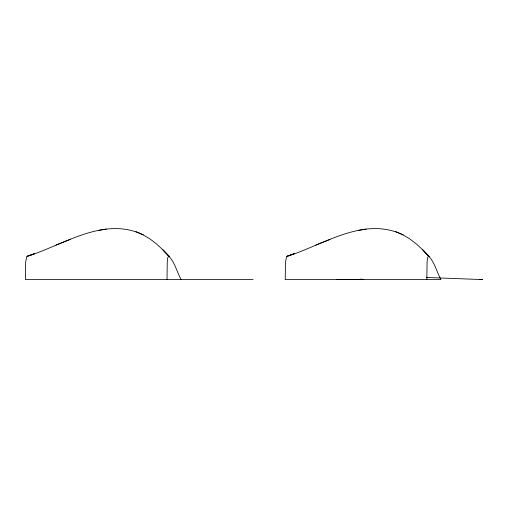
<?xml version="1.0" encoding="UTF-8"?>
<svg xmlns="http://www.w3.org/2000/svg" width="508" height="508" viewBox="0 0 508 508"><rect width="100%" height="100%" fill="white"/><g stroke="black" fill="none" stroke-linecap="round" stroke-linejoin="round"><path stroke-width="0.76" d="M167.018 279.61L167.24 262.02L167.761 257.62L168.783 256.153C174.949 262.382 176.879 272.021 181.134 279.61M426.847 279.61L427.069 262.02L427.59 257.62L428.612 256.153C434.778 262.382 436.709 272.021 440.963 279.61L285.229 279.61L285.49 262.02L286.614 256.521C323.45 244.996 363.614 215.938 402.831 234.779L409.918 239.001L416.414 244.024L422.796 249.873L428.612 256.153L422.796 249.873M162.966 249.873L168.783 256.153L162.966 249.873L156.585 244.024L150.089 239.001L143.008 234.779C103.784 215.938 63.627 244.996 26.784 256.521L25.66 262.02L25.4 279.61L253.028 279.61M56.013 245.046L62.986 242.303M63.252 242.189L70.244 239.433M315.843 245.046L322.815 242.303M323.082 242.189L330.073 239.433M27.47 256.153L34.373 253.746L27.102 256.248M287.299 256.153L294.202 253.746L286.931 256.248M106.318 229.07L98.774 230.391M366.147 229.07L358.604 230.391M336.493 279.603L363.874 279.381L360.236 279.146M479.914 279.61L482.6 279.591L426.485 277.463M403.212 234.925L395.764 231.629M143.383 234.925L135.941 231.629M429.362 256.521L423.234 250.368M169.532 256.521L163.405 250.368"/></g></svg>
